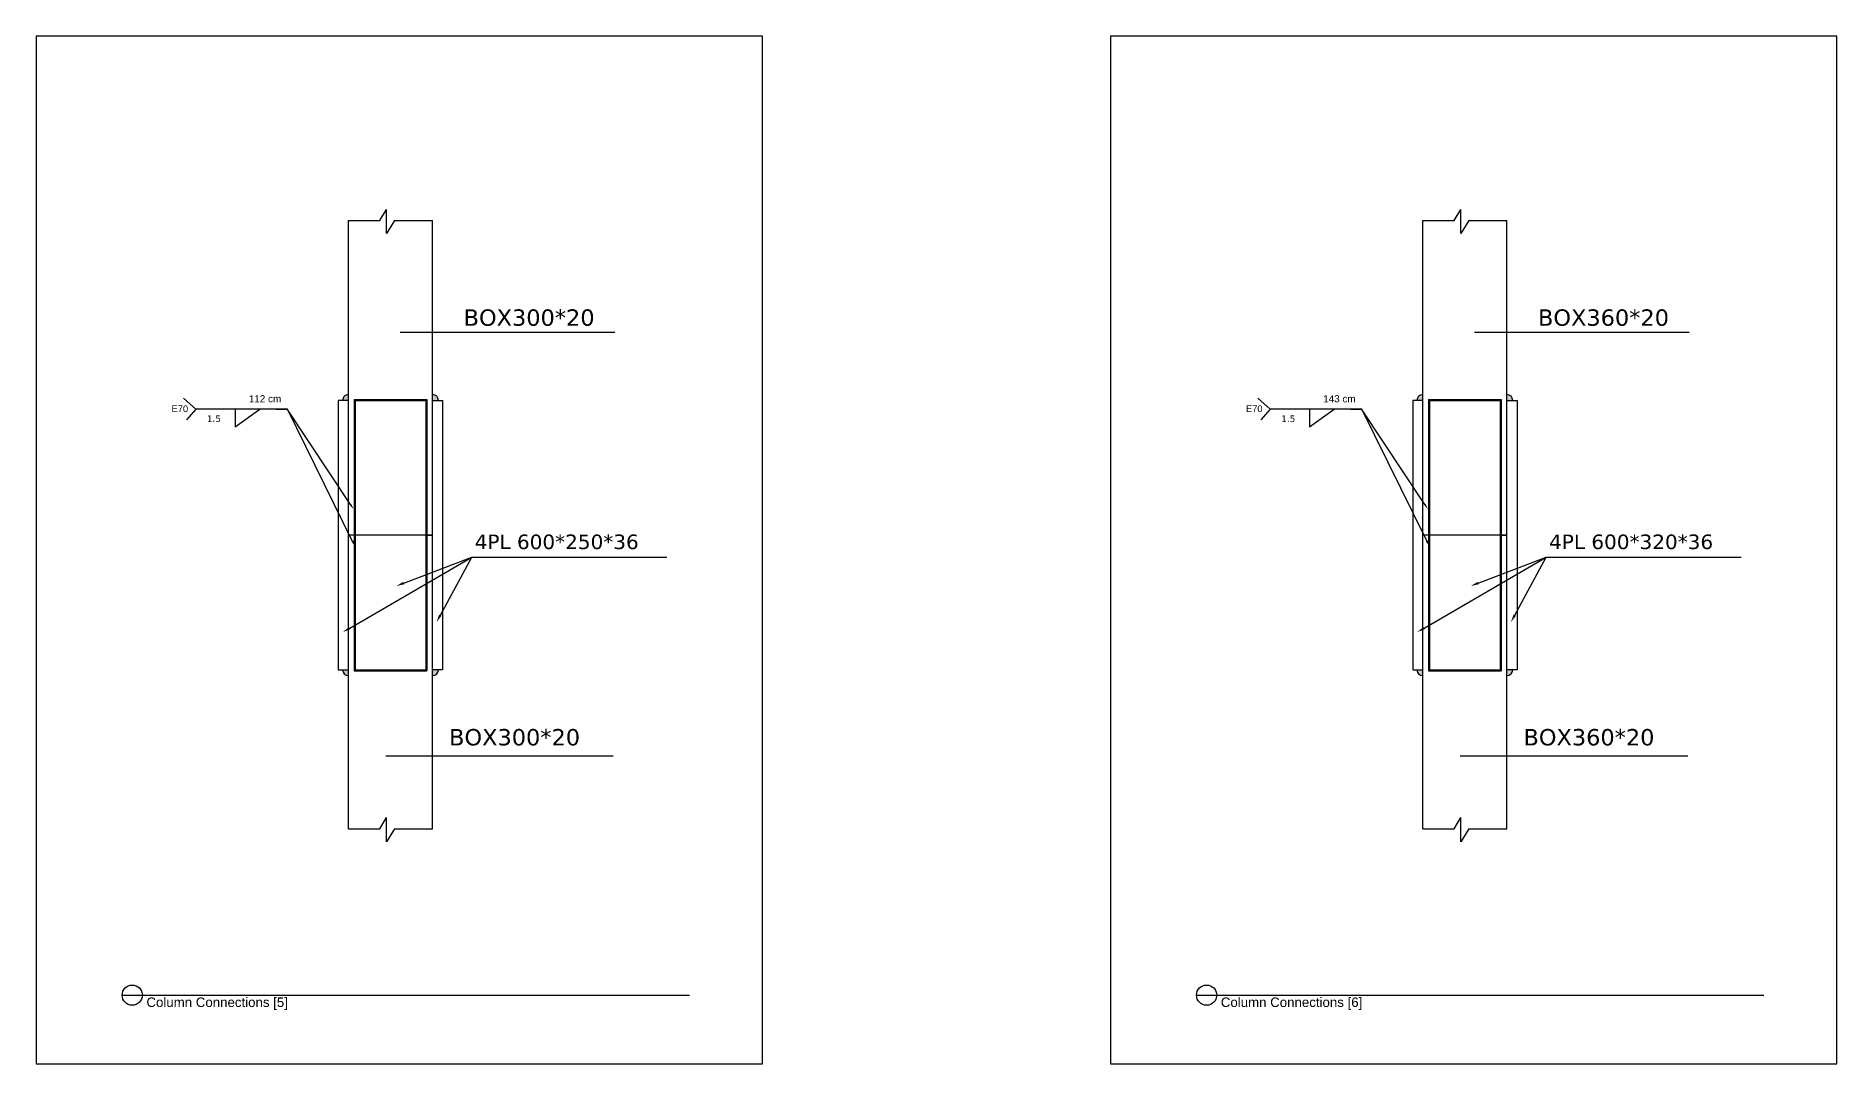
# Model space of a CAD drawing. Header units: metres. Extents: x 158 to 495, y 93 to 262.
# Drawn here: x 443.2 to 495.2, y 93.2 to 122.9 of the extents above; entities that cross this region are included whole.
import ezdxf
from ezdxf import colors
from ezdxf.entities.mleader import LeaderData, LeaderLine
from ezdxf.enums import TextEntityAlignment as Align
from ezdxf.math import Vec2, Vec3

# ---------------------------------------------------------------- set-up
doc = ezdxf.new("R2010")
doc.units = ezdxf.units.M
doc.header["$MEASUREMENT"] = 0
doc.styles.add('my style', font='')
doc.styles.get("Standard").update_dxf_attribs({"font": 'arial.ttf'})
doc.styles.get('my style').set_extended_font_data('B Titr', bold=True)

msp = doc.modelspace()

# ---------------------------------------------------------------- hatches: boundary and pattern name
h = msp.add_hatch(color=256)
h.dxf.hatch_style = 1
h.paths.add_polyline_path([(452.19518, 112.39013), (452.19518, 112.55902, 0.41421356), (452.02629, 112.39013)])
h.paths.add_polyline_path([(454.62724, 112.55902), (454.62724, 112.39013), (454.79613, 112.39013, 0.41421356)])
h.paths.add_polyline_path([(452.19518, 104.60756), (452.02629, 104.60756, 0.41421356), (452.19518, 104.43867)])
h.paths.add_polyline_path([(454.79613, 104.60756), (454.62724, 104.60756), (454.62724, 104.43867, 0.41421356)])
h = msp.add_hatch(color=256)
h.dxf.hatch_style = 1
h.paths.add_polyline_path([(483.24779, 112.39013), (483.24779, 112.55902, 0.41421356), (483.0789, 112.39013)])
h.paths.add_polyline_path([(485.67984, 112.55902), (485.67984, 112.39013), (485.84873, 112.39013, 0.41421356)])
h.paths.add_polyline_path([(483.24779, 104.60756), (483.0789, 104.60756, 0.41421356), (483.24779, 104.43867)])
h.paths.add_polyline_path([(485.84873, 104.60756), (485.67984, 104.60756), (485.67984, 104.43867, 0.41421356)])
h = msp.add_hatch()
h.set_pattern_fill('ANSI38', color=256, scale=0.102332)
h.set_pattern_definition([(45, (227.337173, 83.890114), (-0.0090449848, 0.0090449848), []), (135, (227.337173, 83.890114), (-0.0271349545, 0.0090449848), [0.0319788505, -0.0191873103])])
h.paths.add_polyline_path([(454.43267, 112.42083), (452.38975, 112.42083), (452.38975, 112.39013), (454.43267, 112.39013)])
h.paths.add_polyline_path([(454.43267, 104.60756), (452.38975, 104.60756), (452.38975, 104.57686), (454.43267, 104.57686)])
h.paths.add_polyline_path([(452.38975, 108.41903), (452.35905, 108.41903), (452.35905, 104.57686), (452.38975, 104.57686)])
h.paths.add_polyline_path([(454.46337, 108.41903), (454.43267, 108.41903), (454.43267, 104.57686), (454.46337, 104.57686)])
h.paths.add_polyline_path([(454.43267, 108.58106), (454.46337, 108.58106), (454.46337, 112.42083), (454.43267, 112.42083)])
h.paths.add_polyline_path([(452.35905, 108.58106), (452.38975, 108.58106), (452.38975, 112.42083), (452.35905, 112.42083)])
h = msp.add_hatch()
h.set_pattern_fill('ANSI38', color=256, scale=0.102332)
h.set_pattern_definition([(45, (258.389776, 83.890114), (-0.0090449848, 0.0090449848), []), (135, (258.389776, 83.890114), (-0.0271349545, 0.0090449848), [0.0319788505, -0.0191873103])])
h.paths.add_polyline_path([(485.48528, 112.42083), (483.44235, 112.42083), (483.44235, 112.39013), (485.48528, 112.39013)])
h.paths.add_polyline_path([(485.48528, 104.60756), (483.44235, 104.60756), (483.44235, 104.57686), (485.48528, 104.57686)])
h.paths.add_polyline_path([(483.44235, 108.41903), (483.41165, 108.41903), (483.41165, 104.57686), (483.44235, 104.57686)])
h.paths.add_polyline_path([(485.51598, 108.41903), (485.48528, 108.41903), (485.48528, 104.57686), (485.51598, 104.57686)])
h.paths.add_polyline_path([(485.48528, 108.58106), (485.51598, 108.58106), (485.51598, 112.42083), (485.48528, 112.42083)])
h.paths.add_polyline_path([(483.41165, 108.58106), (483.44235, 108.58106), (483.44235, 112.42083), (483.41165, 112.42083)])

# ---------------------------------------------------------------- linework, layer by layer
for p, q in [((443.1666, 122.91803), (443.1666, 93.21803)), ((464.1666, 122.91803), (443.1666, 122.91803)), ((464.1666, 93.21803), (464.1666, 122.91803)), ((474.2192, 122.91803), (474.2192, 93.21803)), ((495.2192, 122.91803), (474.2192, 122.91803)), ((495.2192, 93.21803), (495.2192, 122.91803)), ((452.19518, 100.01311), (452.19518, 117.58719)), ((454.62724, 100.01311), (454.62724, 117.58719)), ((483.24779, 100.01311), (483.24779, 117.58719)), ((485.67984, 100.01311), (485.67984, 117.58719)), ((453.69468, 114.36203), (459.89342, 114.36203)), ((484.74728, 114.36203), (490.94602, 114.36203)), ((447.78747, 112.13468), (447.43198, 112.45733)), ((447.43198, 112.45733), (447.78747, 112.13468)), ((478.84007, 112.13468), (478.48458, 112.45733)), ((478.48458, 112.45733), (478.84007, 112.13468)), ((447.78747, 112.13468), (447.51129, 111.83039)), ((450.06245, 112.13468), (447.78747, 112.13468)), ((448.92496, 112.13468), (448.92496, 111.62433)), ((448.92496, 111.62433), (449.63327, 112.13468)), ((451.90334, 112.39013), (451.90334, 104.60756)), ((452.19518, 112.39013), (451.90334, 112.39013)), ((452.35905, 112.42083), (454.46337, 112.42083)), ((452.35905, 112.42083), (452.35905, 104.57686)), ((452.38975, 112.39013), (452.38975, 104.60756)), ((452.38975, 112.39013), (454.43267, 112.39013)), ((454.43267, 112.39013), (454.43267, 104.60756)), ((454.46337, 112.42083), (454.46337, 104.57686)), ((454.62724, 112.39013), (454.91908, 112.39013)), ((454.91908, 112.39013), (454.91908, 104.60756)), ((478.84007, 112.13468), (478.56389, 111.83039)), ((481.11506, 112.13468), (478.84007, 112.13468)), ((479.97756, 112.13468), (479.97756, 111.62433)), ((479.97756, 111.62433), (480.68588, 112.13468)), ((482.95594, 112.39013), (482.95594, 104.60756)), ((483.24779, 112.39013), (482.95594, 112.39013)), ((483.41165, 112.42083), (485.51598, 112.42083)), ((483.41165, 112.42083), (483.41165, 104.57686)), ((483.44235, 112.39013), (483.44235, 104.60756)), ((483.44235, 112.39013), (485.48528, 112.39013)), ((485.48528, 112.39013), (485.48528, 104.60756)), ((485.51598, 112.42083), (485.51598, 104.57686)), ((485.67984, 112.39013), (485.97169, 112.39013)), ((485.97169, 112.39013), (485.97169, 104.60756)), ((454.62724, 108.49885), (452.19518, 108.49885)), ((454.43267, 108.49885), (454.62724, 108.49885)), ((485.67984, 108.49885), (483.24779, 108.49885)), ((485.48528, 108.49885), (485.67984, 108.49885)), ((456.22059, 107.86455), (461.39584, 107.86455)), ((487.2732, 107.86455), (492.44845, 107.86455)), ((451.90334, 104.60756), (452.19518, 104.60756)), ((452.35905, 104.57686), (454.46337, 104.57686)), ((452.38975, 104.60756), (454.43267, 104.60756)), ((454.91908, 104.60756), (454.62724, 104.60756)), ((482.95594, 104.60756), (483.24779, 104.60756)), ((483.41165, 104.57686), (485.51598, 104.57686)), ((483.44235, 104.60756), (485.48528, 104.60756)), ((485.97169, 104.60756), (485.67984, 104.60756)), ((453.2749, 102.12568), (459.85109, 102.12568)), ((484.3275, 102.12568), (490.9037, 102.12568)), ((443.1666, 93.21803), (464.1666, 93.21803)), ((474.2192, 93.21803), (495.2192, 93.21803))]:
    msp.add_line(p, q)
at = {"linetype": 'Continuous'}
for p, q in [((453.10342, 117.58719), (453.299, 117.90954)), ((453.10342, 117.58719), (453.299, 117.90954)), ((453.299, 117.20927), (453.299, 117.90954)), ((453.299, 117.20927), (453.299, 117.90954)), ((484.15602, 117.58719), (484.35161, 117.90954)), ((484.15602, 117.58719), (484.35161, 117.90954)), ((484.35161, 117.20927), (484.35161, 117.90954)), ((484.35161, 117.20927), (484.35161, 117.90954)), ((452.19518, 117.58719), (453.10342, 117.58719)), ((452.19518, 117.58719), (453.10342, 117.58719)), ((453.52831, 117.58719), (453.299, 117.20927)), ((453.52831, 117.58719), (453.299, 117.20927)), ((453.52831, 117.58719), (454.62724, 117.58719)), ((453.52831, 117.58719), (454.62724, 117.58719)), ((483.24779, 117.58719), (484.15602, 117.58719)), ((483.24779, 117.58719), (484.15602, 117.58719)), ((484.58091, 117.58719), (484.35161, 117.20927)), ((484.58091, 117.58719), (484.35161, 117.20927)), ((484.58091, 117.58719), (485.67984, 117.58719)), ((484.58091, 117.58719), (485.67984, 117.58719)), ((452.19518, 100.01311), (453.10342, 100.01311)), ((452.38975, 100.01311), (453.10342, 100.01311)), ((453.10342, 100.01311), (453.299, 100.33546)), ((453.10342, 100.01311), (453.299, 100.33546)), ((453.299, 99.63519), (453.299, 100.33546)), ((453.299, 99.63519), (453.299, 100.33546)), ((453.52831, 100.01311), (453.299, 99.63519)), ((453.52831, 100.01311), (453.299, 99.63519)), ((453.52831, 100.01311), (454.20826, 100.01311)), ((453.52831, 100.01311), (454.62724, 100.01311)), ((483.24779, 100.01311), (484.15602, 100.01311)), ((483.44235, 100.01311), (484.15602, 100.01311)), ((484.15602, 100.01311), (484.35161, 100.33546)), ((484.15602, 100.01311), (484.35161, 100.33546)), ((484.35161, 99.63519), (484.35161, 100.33546)), ((484.35161, 99.63519), (484.35161, 100.33546)), ((484.58091, 100.01311), (484.35161, 99.63519)), ((484.58091, 100.01311), (484.35161, 99.63519)), ((484.58091, 100.01311), (485.26086, 100.01311)), ((484.58091, 100.01311), (485.67984, 100.01311)), ((445.65557, 95.20703), (446.24079, 95.20703)), ((446.24079, 95.20703), (462.05577, 95.20703)), ((476.70817, 95.20703), (477.29339, 95.20703)), ((477.29339, 95.20703), (493.10837, 95.20703))]:
    msp.add_line(p, q, dxfattribs=at)
for centre in [(445.94818, 95.20703), (477.00078, 95.20703)]:
    msp.add_circle(centre, 0.29261, dxfattribs=at)
for centre, start, end in [((452.19518, 112.39013), 90, 180), ((454.62724, 112.39013), 0, 90), ((483.24779, 112.39013), 90, 180), ((485.67984, 112.39013), 0, 90), ((452.19518, 104.60756), 180, 270), ((454.62724, 104.60756), 270, 0), ((483.24779, 104.60756), 180, 270), ((485.67984, 104.60756), 270, 0)]:
    msp.add_arc(centre, 0.16889, start, end)

# ---------------------------------------------------------------- texts
for s, p in [('Column Connections [5]', (446.35784, 95.13904)), ('Column Connections [6]', (477.41044, 95.13904))]:
    msp.add_text(s, height=0.27432).set_placement(p, align=Align.TOP_LEFT)
at = {"char_height": 0.4727159, "attachment_point": 1, "style": 'my style'}
for s, insert in [('{\\fVerdana|b0|i0|c0|p34;BOX300*20}', (455.52453, 115.0202)), ('{\\fVerdana|b0|i0|c0|p34;BOX360*20}', (486.57714, 115.0202)), ('{\\fVerdana|b0|i0|c0|p34;BOX300*20}', (455.10476, 102.89565)), ('{\\fVerdana|b0|i0|c0|p34;BOX360*20}', (486.15736, 102.89565))]:
    msp.add_mtext_dynamic_manual_height_columns(s, width=3.0415807, gutter_width=2.36358, heights=[0], dxfattribs=dict(at, insert=insert))
at = {"attachment_point": 1}
for s, width, gutter_width, insert, char_height in [('112 cm', 1.2551262, 0.76819, (449.31692, 112.54034), 0.204665), ('143 cm', 1.2551262, 0.76819, (480.36952, 112.54034), 0.204665), ('E70', 0.1928628, 0.76819, (447.08325, 112.24554), 0.192863), ('{\\fVerdana|b0|i0|c0|p34;1.5}', 0.771024, 0.69514, (448.10615, 111.95426), 0.1852019), ('E70', 0.1928628, 0.76819, (478.13585, 112.24554), 0.192863), ('{\\fVerdana|b0|i0|c0|p34;1.5}', 0.771024, 0.69514, (479.15875, 111.95426), 0.1852019)]:
    msp.add_mtext_dynamic_manual_height_columns(s, width=width, gutter_width=gutter_width, heights=[0], dxfattribs=dict(at, insert=insert, char_height=char_height))
at = {"linetype": 'Continuous', "char_height": 0.4213011, "attachment_point": 1}
for s, insert in [('{\\fVerdana|b0|i0|c0|p34;4PL 600*250*36}', (455.84584, 108.51513)), ('{\\fVerdana|b0|i0|c0|p34;4PL 600*320*36}', (486.89844, 108.51513))]:
    msp.add_mtext_dynamic_manual_height_columns(s, width=5.5958587, gutter_width=10.99058, heights=[0.98774], dxfattribs=dict(at, insert=insert))

# ---------------------------------------------------------------- leaders
ml = msp.add_multileader_mtext('Standard')
ml.set_content('', color=256)
ml.set_leader_properties()
ml.build(insert=Vec2(0, 0))
ml.multileader.update_dxf_attribs({"dogleg_length": 0.36, "arrow_head_size": 0.1842})
ctx = ml.context
ctx.base_point, ctx.char_height, ctx.arrow_head_size, ctx.landing_gap_size, ctx.plane_origin = Vec3(449.87825, 112.13468), 0.1842, 0.1842, 0.0921, Vec3(452.06765, 107.64326)
ctx.text_align_type = 2
notes = []
notes.append((ctx, [(0, (1, 1, 0), (450.43085, 112.13468), (-1, 0), 0.3684, [(0, [(452.38975, 108.16643)], 0, [])])]))
ctx.mtext.insert, ctx.mtext.alignment, ctx.mtext.flow_direction = Vec3(449.97035, 112.22678), 3, 5
ml = msp.add_multileader_mtext('Standard')
ml.set_content('', color=256)
ml.set_leader_properties()
ml.build(insert=Vec2(0, 0))
ml.multileader.update_dxf_attribs({"dogleg_length": 0.36, "arrow_head_size": 0.16668})
ctx = ml.context
ctx.base_point, ctx.char_height, ctx.arrow_head_size, ctx.landing_gap_size, ctx.plane_origin = Vec3(449.93711, 112.12985), 0.16668, 0.16668, 0.08334, Vec3(450.24732, 107.1387)
ctx.text_align_type = 2
notes.append((ctx, [(0, (1, 1, 0), (450.43715, 112.12985), (-1, 0), 0.33336, [(0, [(452.34624, 109.24649)], 0, [])])]))
ctx.mtext.insert, ctx.mtext.alignment, ctx.mtext.flow_direction = Vec3(450.02045, 112.21319), 3, 5
ml = msp.add_multileader_mtext('Standard')
ml.set_content('', color=256)
ml.set_leader_properties()
ml.build(insert=Vec2(0, 0))
ml.multileader.update_dxf_attribs({"dogleg_length": 0.36, "arrow_head_size": 0.1842})
ctx = ml.context
ctx.base_point, ctx.char_height, ctx.arrow_head_size, ctx.landing_gap_size, ctx.plane_origin = Vec3(480.93086, 112.13468), 0.1842, 0.1842, 0.0921, Vec3(483.12025, 107.64326)
ctx.text_align_type = 2
notes.append((ctx, [(0, (1, 1, 0), (481.48345, 112.13468), (-1, 0), 0.3684, [(0, [(483.44235, 108.16643)], 0, [])])]))
ctx.mtext.insert, ctx.mtext.alignment, ctx.mtext.flow_direction = Vec3(481.02296, 112.22678), 3, 5
ml = msp.add_multileader_mtext('Standard')
ml.set_content('', color=256)
ml.set_leader_properties()
ml.build(insert=Vec2(0, 0))
ml.multileader.update_dxf_attribs({"dogleg_length": 0.36, "arrow_head_size": 0.16668})
ctx = ml.context
ctx.base_point, ctx.char_height, ctx.arrow_head_size, ctx.landing_gap_size, ctx.plane_origin = Vec3(480.98971, 112.12985), 0.16668, 0.16668, 0.08334, Vec3(481.29992, 107.1387)
ctx.text_align_type = 2
notes.append((ctx, [(0, (1, 1, 0), (481.48975, 112.12985), (-1, 0), 0.33336, [(0, [(483.39885, 109.24649)], 0, [])])]))
ctx.mtext.insert, ctx.mtext.alignment, ctx.mtext.flow_direction = Vec3(481.07305, 112.21319), 3, 5
ml = msp.add_multileader_mtext('Standard')
ml.set_content('', color=256)
ml.set_leader_properties()
ml.build(insert=Vec2(0, 0))
ml.multileader.update_dxf_attribs({"dogleg_length": 0.36, "arrow_head_size": 0.23123})
ctx = ml.context
ctx.base_point, ctx.char_height, ctx.arrow_head_size, ctx.landing_gap_size, ctx.plane_origin = Vec3(456.22059, 107.86455), 0.23123, 0.23123, 0.11561, Vec3(452.43123, 106.99766)
notes.append((ctx, [(0, (1, 1, 0), (455.75814, 107.86455), (1, 0), 0.46245, [(0, [(452.03384, 105.69415)], 0, [])])]))
ctx.mtext.insert, ctx.mtext.flow_direction = Vec3(456.33621, 107.98016), 5
ml = msp.add_multileader_mtext('Standard')
ml.set_content('', color=256)
ml.set_leader_properties()
ml.build(insert=Vec2(0, 0))
ml.multileader.update_dxf_attribs({"dogleg_length": 0.36, "arrow_head_size": 0.23123})
ctx = ml.context
ctx.base_point, ctx.char_height, ctx.arrow_head_size, ctx.landing_gap_size, ctx.plane_origin = Vec3(456.22059, 107.86455), 0.23123, 0.23123, 0.11561, Vec3(453.58159, 106.72511)
notes.append((ctx, [(0, (1, 1, 0), (455.75814, 107.86455), (1, 0), 0.46245, [(0, [(453.58159, 107.02938)], 0, [])])]))
ctx.mtext.insert, ctx.mtext.flow_direction = Vec3(456.33621, 107.98016), 5
ml = msp.add_multileader_mtext('Standard')
ml.set_content('', color=256)
ml.set_leader_properties()
ml.build(insert=Vec2(0, 0))
ml.multileader.update_dxf_attribs({"dogleg_length": 0.36, "arrow_head_size": 0.23123})
ctx = ml.context
ctx.base_point, ctx.char_height, ctx.arrow_head_size, ctx.landing_gap_size, ctx.plane_origin = Vec3(456.22059, 107.86455), 0.23123, 0.23123, 0.11561, Vec3(454.74274, 106.77501)
notes.append((ctx, [(0, (1, 1, 0), (455.75814, 107.86455), (1, 0), 0.46245, [(0, [(454.74274, 105.98329)], 0, [])])]))
ctx.mtext.insert, ctx.mtext.flow_direction = Vec3(456.33621, 107.98016), 5
ml = msp.add_multileader_mtext('Standard')
ml.set_content('', color=256)
ml.set_leader_properties()
ml.build(insert=Vec2(0, 0))
ml.multileader.update_dxf_attribs({"dogleg_length": 0.36, "arrow_head_size": 0.23123})
ctx = ml.context
ctx.base_point, ctx.char_height, ctx.arrow_head_size, ctx.landing_gap_size, ctx.plane_origin = Vec3(487.2732, 107.86455), 0.23123, 0.23123, 0.11561, Vec3(483.48383, 106.99766)
notes.append((ctx, [(0, (1, 1, 0), (486.81075, 107.86455), (1, 0), 0.46245, [(0, [(483.08645, 105.69415)], 0, [])])]))
ctx.mtext.insert, ctx.mtext.flow_direction = Vec3(487.38881, 107.98016), 5
ml = msp.add_multileader_mtext('Standard')
ml.set_content('', color=256)
ml.set_leader_properties()
ml.build(insert=Vec2(0, 0))
ml.multileader.update_dxf_attribs({"dogleg_length": 0.36, "arrow_head_size": 0.23123})
ctx = ml.context
ctx.base_point, ctx.char_height, ctx.arrow_head_size, ctx.landing_gap_size, ctx.plane_origin = Vec3(487.2732, 107.86455), 0.23123, 0.23123, 0.11561, Vec3(484.63419, 106.72511)
notes.append((ctx, [(0, (1, 1, 0), (486.81075, 107.86455), (1, 0), 0.46245, [(0, [(484.63419, 107.02938)], 0, [])])]))
ctx.mtext.insert, ctx.mtext.flow_direction = Vec3(487.38881, 107.98016), 5
ml = msp.add_multileader_mtext('Standard')
ml.set_content('', color=256)
ml.set_leader_properties()
ml.build(insert=Vec2(0, 0))
ml.multileader.update_dxf_attribs({"dogleg_length": 0.36, "arrow_head_size": 0.23123})
ctx = ml.context
ctx.base_point, ctx.char_height, ctx.arrow_head_size, ctx.landing_gap_size, ctx.plane_origin = Vec3(487.2732, 107.86455), 0.23123, 0.23123, 0.11561, Vec3(485.79535, 106.77501)
notes.append((ctx, [(0, (1, 1, 0), (486.81075, 107.86455), (1, 0), 0.46245, [(0, [(485.79535, 105.98329)], 0, [])])]))
ctx.mtext.insert, ctx.mtext.flow_direction = Vec3(487.38881, 107.98016), 5
for ctx, leaders in notes:
    for number, flags, end, landing, length, lines in leaders:
        leader = LeaderData()
        leader.index, (leader.has_last_leader_line, leader.has_dogleg_vector, leader.attachment_direction) = number, flags
        leader.last_leader_point, leader.dogleg_vector, leader.dogleg_length = Vec3(end), Vec3(landing), length
        for number, points, colour, breaks in lines:
            line = LeaderLine()
            line.index, line.vertices, line.color, line.breaks = number, Vec3.list(points), colors.encode_raw_color(colour), breaks
            leader.lines.append(line)
        ctx.leaders.append(leader)

doc.saveas('drawing.dxf')
